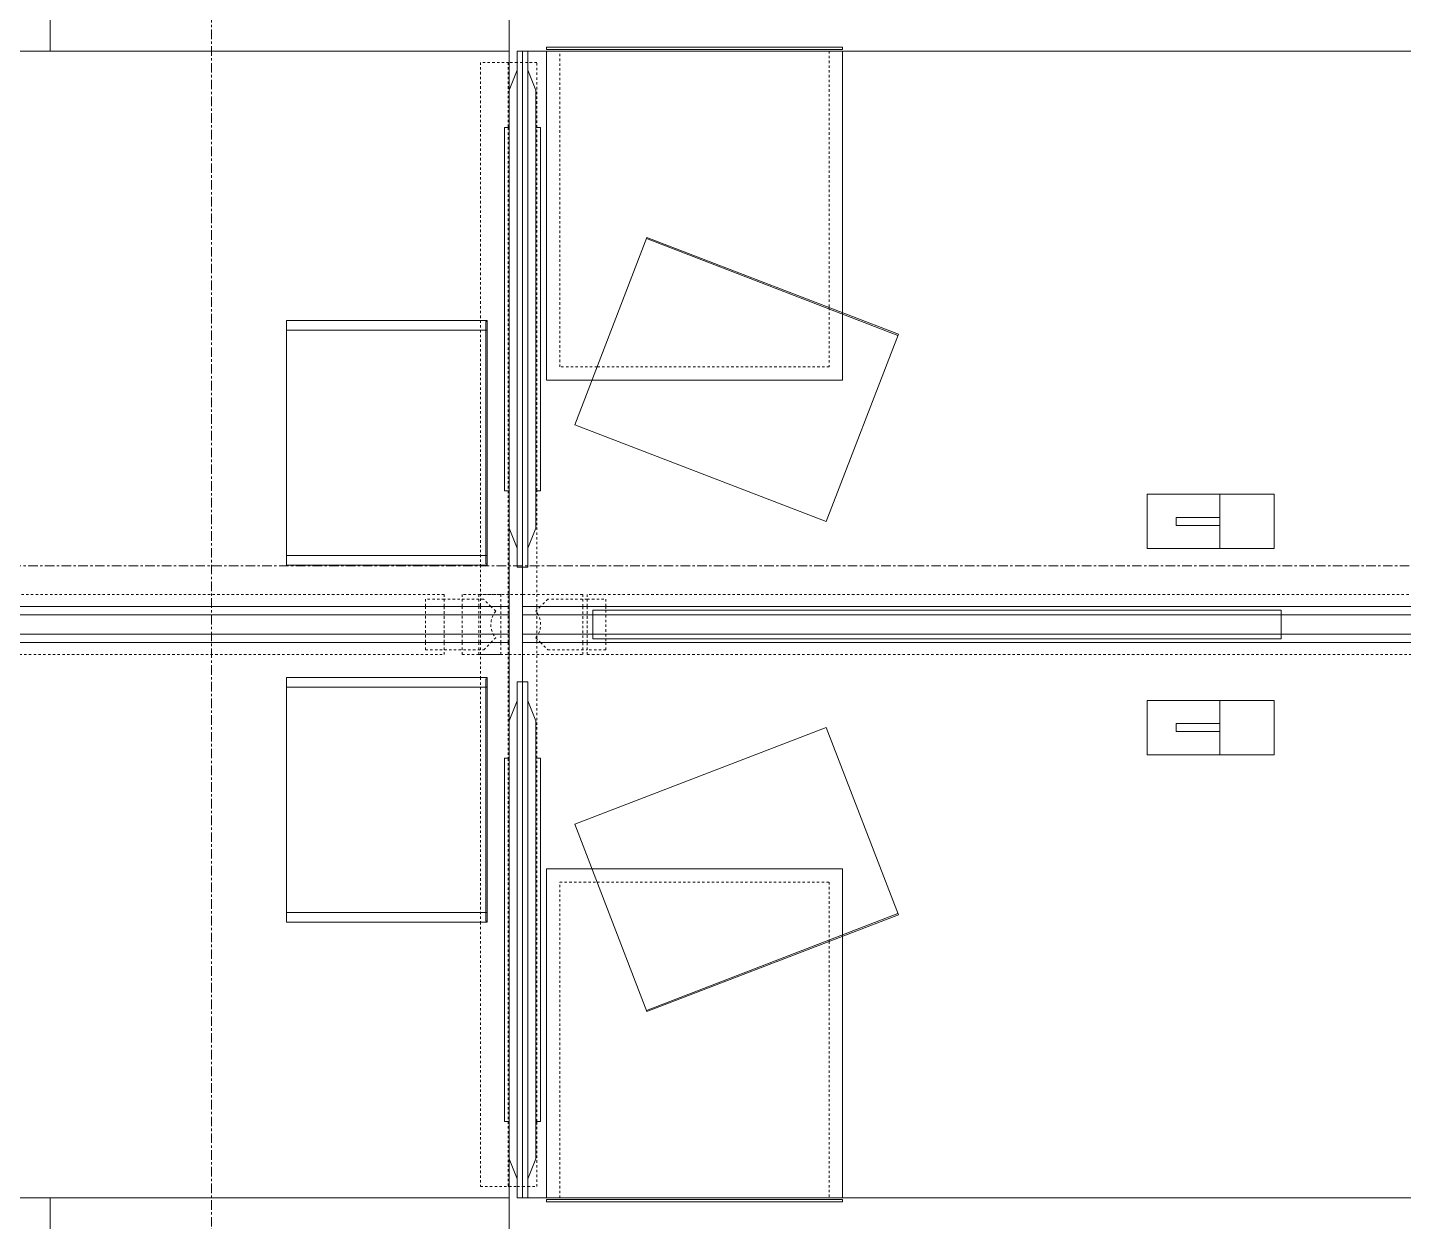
# Model space of a CAD drawing. Header units: inches. Extents: x 29752 to 31446, y 4278 to 5722.
# Drawn here: x 31081.7 to 31153.7, y 5082.2 to 5144.6 of the extents above; entities that cross this region are included whole.
import ezdxf

# ---------------------------------------------------------------- set-up
doc = ezdxf.new("R2010")
doc.units = ezdxf.units.IN
doc.header["$MEASUREMENT"] = 0
doc.linetypes.add('Dash', pattern=[0.25, 0.125, -0.125])
doc.linetypes.add('Grid Line 1_2_', pattern=[0.875, 0.5, -0.125, 0.125, -0.125])
for name, color, linetype, lineweight in [('I-FURN', 30, 'Continuous', 9), ('I-FURN-HDLN', 30, 'Dash', 9), ('S-GRID', 1, 'Continuous', 9)]:
    doc.layers.add(name, color=color, linetype=linetype, lineweight=lineweight)

# ---------------------------------------------------------------- blocks, each defined once
blk = doc.blocks.new('Desk_Structures-Teknion-JNDBB_Structural_Beam_Double_Sided-R2015 - Double Sided-V78-FIRST FLOOR POWER _ SIGNAL')
at = {"layer": 'I-FURN-HDLN'}
for p, q in [((36, 29.408), (34.5, 29.408)), ((34.5, 29.408), (34.5, 15.906)), ((36, 27.952), (36, 29.408)), ((36, 25.999), (36, 27.952)), ((36, 7.001), (36, 25.999)), ((34.5, 15.906), (34.5, 3.11)), ((36, 5.048), (36, 7.001)), ((36, 0.945), (36, 5.048)), ((34.5, 3.11), (34.5, 0.945)), ((32.614, 1.575), (-32.614, 1.575)), ((32.614, 0.945), (32.614, 1.575)), ((35.575, 1.575), (34.425, 1.575)), ((34.425, 1.575), (34.425, 0.945)), ((35.575, 0.945), (35.575, 1.575)), ((31.63, 1.325), (31.63, 0.945)), ((32.614, 1.325), (31.63, 1.325)), ((31.63, 0.945), (31.63, -0.945)), ((34.675, 1.325), (32.614, 1.325)), ((32.614, 1.325), (32.614, 0.945)), ((32.614, 0.945), (32.614, -0.945)), ((32.614, -0.945), (32.614, 0.945)), ((34.425, 0.945), (34.425, -0.945)), ((34.5, 0.945), (34.5, -0.945)), ((35.055, 0.945), (34.675, 1.325)), ((35.304, 0.696), (35.055, 0.945)), ((35.575, -0.945), (35.575, 0.945)), ((36, -0.945), (36, 0.945)), ((35.055, -0.945), (35.304, -0.696)), ((31.63, -0.945), (31.63, -1.325)), ((31.63, -1.325), (32.614, -1.325)), ((32.614, -0.945), (32.614, -1.325)), ((32.614, -1.575), (32.614, -0.945)), ((32.614, -1.325), (34.675, -1.325)), ((34.425, -0.945), (34.425, -1.575)), ((34.5, -0.945), (34.5, -2.777)), ((34.675, -1.325), (35.055, -0.945)), ((35.575, -1.575), (35.575, -0.945)), ((36, -5.048), (36, -0.945)), ((-32.614, -1.575), (32.614, -1.575)), ((34.425, -1.575), (35.575, -1.575)), ((34.5, -2.777), (34.5, -15.572)), ((36, -7.001), (36, -5.048)), ((36, -25.999), (36, -7.001)), ((34.5, -15.572), (34.5, -29.408)), ((36, -27.952), (36, -25.999)), ((36, -29.408), (36, -27.952)), ((34.5, -29.408), (36, -29.408))]:
    blk.add_line(p, q, dxfattribs=at)
blk.add_arc((36.127, 0), 1.078, 139.7931, 220.2069, dxfattribs=at)
blk = doc.blocks.new('Worksurface-Mounted-Teknion-JNWSSN-Single_Sided_Rectangular-R2015 - 24_ Depth-6171617-FIRST FLOOR POWER _ SIGNAL')
at = {"layer": 'I-FURN'}
for p, q in [((21, 47.782), (-21, 47.782)), ((-21, 47.782), (-21, 23.782)), ((21, 23.782), (21, 47.782)), ((-21, 23.782), (21, 23.782))]:
    blk.add_line(p, q, dxfattribs=at)
at = {"layer": 'I-FURN-HDLN'}
for p, q in [((-19.5, 24.374), (-19.5, 47.782)), ((-18.795, 46.282), (-18.795, 47.782)), ((-16.039, 46.282), (-18.795, 46.282)), ((-16.039, 25.369), (-16.039, 46.282)), ((-21, 25.369), (-16.039, 25.369)), ((-21, 24.374), (-19.5, 24.374))]:
    blk.add_line(p, q, dxfattribs=at)
blk = doc.blocks.new('Worksurface-Mounted-Teknion-JNWSSN-Single_Sided_Rectangular-R2015 - 24_ Depth-6171618-FIRST FLOOR POWER _ SIGNAL')
at = {"layer": 'I-FURN'}
for p, q in [((-21, -23.782), (21, -23.782)), ((-21, -47.782), (-21, -23.782)), ((21, -23.782), (21, -47.782)), ((21, -47.782), (-21, -47.782))]:
    blk.add_line(p, q, dxfattribs=at)
at = {"layer": 'I-FURN-HDLN'}
for p, q in [((-21, -24.374), (-19.5, -24.374)), ((-19.5, -24.374), (-19.5, -47.782)), ((-21, -25.369), (-16.039, -25.369)), ((-16.039, -25.369), (-16.039, -46.282)), ((-16.039, -46.282), (-18.795, -46.282)), ((-18.795, -46.282), (-18.795, -47.782))]:
    blk.add_line(p, q, dxfattribs=at)
blk = doc.blocks.new('Desk-Teknion-JNWDSN-Double_Sided_Rectangular-R2015 - 60_ Depth-6281706-FIRST FLOOR POWER _ SIGNAL')
at = {"layer": 'I-FURN'}
for p, q in [((36, 30), (-35.724, 30)), ((36, 27.952), (36, 30)), ((36, 25.999), (36, 27.952)), ((36, 7.001), (36, 25.999)), ((36, 5.048), (36, 7.001)), ((36, 0.945), (36, 5.048)), ((36, -0.945), (36, 0.945)), ((36, -5.048), (36, -0.945)), ((36, -7.001), (36, -5.048)), ((36, -25.999), (36, -7.001)), ((36, -27.952), (36, -25.999)), ((36, -30), (36, -27.952)), ((-35.725, -30), (36, -30))]:
    blk.add_line(p, q, dxfattribs=at)
blk = doc.blocks.new('Screen-Desk_Mounted-Teknion-JNSASW-Solid_Add-On-R2015 - Standard Width-6308291-FIRST FLOOR POWER _ SIGNAL')
at = {"layer": 'I-FURN'}
for p, q in [((-36, 0.945), (36, 0.945)), ((-36, -0.945), (-36, 0.945)), ((-3.685, -0.75), (-3.685, 0.75)), ((-3.685, 0.75), (32.315, 0.75)), ((32.315, 0.75), (32.315, -0.75)), ((36, 0.945), (36, -0.945)), ((-36, 0.508), (36, 0.508)), ((-36, -0.508), (36, -0.508)), ((36, -0.945), (-36, -0.945)), ((32.315, -0.75), (-3.685, -0.75))]:
    blk.add_line(p, q, dxfattribs=at)
blk = doc.blocks.new('Accessories-Teknion-JNAMT-Tray_Module-R2015 - Letter-V56-FIRST FLOOR POWER _ SIGNAL')
at = {"layer": 'I-FURN'}
for p, q in [((6.398, 5.25), (-6.398, 5.25)), ((-6.398, 5.25), (-6.398, -5.25)), ((-6.339, 5.25), (-6.339, 5.191)), ((-6.339, 5.191), (6.339, 5.191)), ((-5.898, -5.25), (-5.898, 5.25)), ((5.898, 5.25), (5.898, -5.25)), ((6.339, 5.25), (6.339, 5.191)), ((6.398, -5.25), (6.398, 5.25)), ((-6.398, -5.25), (6.398, -5.25))]:
    blk.add_line(p, q, dxfattribs=at)
blk = doc.blocks.new('Accessories-Teknion-JNAMT-Tray_Module-R2015 - Letter-V57-FIRST FLOOR POWER _ SIGNAL')
at = {"layer": 'I-FURN'}
for p, q in [((6.398, 5.25), (-6.398, 5.25)), ((-6.398, 5.25), (-6.398, -5.25)), ((-6.339, 5.25), (-6.339, 5.191)), ((-6.339, 5.191), (6.339, 5.191)), ((-5.898, -5.25), (-5.898, 5.25)), ((5.898, 5.25), (5.898, -5.25)), ((6.339, 5.25), (6.339, 5.191)), ((6.398, -5.25), (6.398, 5.25)), ((-6.398, -5.25), (6.398, -5.25))]:
    blk.add_line(p, q, dxfattribs=at)
blk = doc.blocks.new('Accessories-Teknion-JNAMT-Tray_Module-R2015 - Letter-V58-FIRST FLOOR POWER _ SIGNAL')
at = {"layer": 'I-FURN'}
for p, q in [((6.398, 5.25), (-6.398, 5.25)), ((-6.398, 5.25), (-6.398, -5.25)), ((-6.339, 5.25), (-6.339, 5.191)), ((-6.339, 5.191), (6.339, 5.191)), ((-5.898, -5.25), (-5.898, 5.25)), ((5.898, 5.25), (5.898, -5.25)), ((6.339, 5.25), (6.339, 5.191)), ((6.398, -5.25), (6.398, 5.25)), ((-6.398, -5.25), (6.398, -5.25))]:
    blk.add_line(p, q, dxfattribs=at)
blk = doc.blocks.new('Desk_Structures-Teknion-JNDBB_Structural_Beam_Double_Sided-R2015 - Double Sided-V81-FIRST FLOOR POWER _ SIGNAL')
at = {"layer": 'I-FURN-HDLN'}
for p, q in [((-36.703, 29.408), (-36.75, 29.408)), ((-36.75, 29.408), (-36.75, 25.999)), ((-36.276, 29.408), (-36.703, 29.408)), ((-36, 29.408), (-36.276, 29.408)), ((-35.724, 29.408), (-36, 29.408)), ((-35.25, 29.408), (-35.724, 29.408)), ((-35.25, 25.999), (-35.25, 29.408)), ((-36.75, 25.999), (-36.75, 7.001)), ((-35.25, 7.001), (-35.25, 25.999)), ((-36.75, 7.001), (-36.75, 0.945)), ((-35.25, 0.945), (-35.25, 7.001)), ((-36.703, 1.575), (-39.15, 1.575)), ((-39.15, 1.575), (-39.15, 0.945)), ((-36, 1.575), (-36.703, 1.575)), ((-32.85, 1.575), (-36, 1.575)), ((-32.85, 0.945), (-32.85, 1.575)), ((32.614, 1.575), (-32.614, 1.575)), ((-32.614, 1.575), (-32.614, 0.945)), ((-39.15, 0.945), (-39.15, -0.945)), ((-36.75, 0.945), (-36.75, -0.945)), ((-35.055, 0.945), (-35.304, 0.696)), ((-35.25, -0.945), (-35.25, 0.945)), ((-34.675, 1.325), (-35.055, 0.945)), ((-32.614, 1.325), (-34.675, 1.325)), ((-32.85, -0.945), (-32.85, 0.945)), ((-32.614, 1.325), (-31.63, 1.325)), ((-32.614, 0.945), (-32.614, 1.325)), ((-32.614, -0.945), (-32.614, 0.945)), ((-32.614, 0.945), (-32.614, -0.945)), ((-31.63, 1.325), (-31.63, 0.945)), ((-31.63, 0.945), (-31.63, 0.75)), ((-31.63, 0.75), (-31.63, -0.75)), ((-35.304, -0.696), (-35.055, -0.945)), ((-39.15, -0.945), (-39.15, -1.575)), ((-36.75, -0.945), (-36.75, -7.001)), ((-35.25, -7.001), (-35.25, -0.945)), ((-35.055, -0.945), (-34.675, -1.325)), ((-34.675, -1.325), (-32.614, -1.325)), ((-32.85, -1.575), (-32.85, -0.945)), ((-32.614, -1.325), (-32.614, -0.945)), ((-32.614, -0.945), (-32.614, -1.575)), ((-31.63, -1.325), (-32.614, -1.325)), ((-31.63, -0.75), (-31.63, -0.945)), ((-31.63, -0.945), (-31.63, -1.325)), ((-39.15, -1.575), (-36.703, -1.575)), ((-36.703, -1.575), (-36, -1.575)), ((-36, -1.575), (-32.85, -1.575)), ((-32.614, -1.575), (32.614, -1.575)), ((-36.75, -7.001), (-36.75, -25.999)), ((-35.25, -25.999), (-35.25, -7.001)), ((-36.75, -25.999), (-36.75, -29.408)), ((-35.25, -29.408), (-35.25, -25.999)), ((-36.75, -29.408), (-36.703, -29.408)), ((-36.703, -29.408), (-36.276, -29.408)), ((-36.276, -29.408), (-36, -29.408)), ((-36, -29.408), (-35.725, -29.408)), ((-35.725, -29.408), (-35.25, -29.408))]:
    blk.add_line(p, q, dxfattribs=at)
blk.add_arc((-36.127, 0), 1.078, 319.7931, 40.2069, dxfattribs=at)
blk = doc.blocks.new('Desk-Teknion-JNWDSN-Double_Sided_Rectangular-R2015 - 60_ Depth-V82-FIRST FLOOR POWER _ SIGNAL')
at = {"layer": 'I-FURN'}
for p, q in [((-36, 30), (-36, 3)), ((-35.724, 30), (-36, 30)), ((36, 30), (-35.724, 30)), ((-3.327, 6.816), (0.479, 6.816)), ((-3.327, 3.972), (-3.327, 6.816)), ((3.327, 6.816), (0.479, 6.816)), ((0.479, 6.816), (0.479, 3.972)), ((3.327, 3.972), (3.327, 6.816)), ((-1.8, 5.606), (-1.8, 5.181)), ((0.479, 5.606), (-1.8, 5.606)), ((-1.8, 5.181), (0.479, 5.181)), ((0.479, 3.972), (-3.327, 3.972)), ((0.479, 3.972), (3.327, 3.972)), ((-36, 3), (-36, 0.945)), ((-36, 0.945), (-36, -0.945)), ((-36, -0.945), (-36, -3)), ((-36, -3), (-36, -30)), ((-3.327, -6.816), (-3.327, -3.972)), ((-3.327, -3.972), (0.479, -3.972)), ((0.479, -3.972), (3.327, -3.972)), ((0.479, -6.816), (0.479, -3.972)), ((3.327, -3.972), (3.327, -6.816)), ((-1.8, -5.181), (-1.8, -5.606)), ((0.479, -5.181), (-1.8, -5.181)), ((-1.8, -5.606), (0.479, -5.606)), ((0.479, -6.816), (-3.327, -6.816)), ((3.327, -6.816), (0.479, -6.816)), ((-36, -30), (-35.725, -30)), ((-35.725, -30), (36, -30))]:
    blk.add_line(p, q, dxfattribs=at)
blk = doc.blocks.new('Storage-Freestanding-Teknion-JNFMP-Mobile_Pedestal_with_Seat-R2015 - Metal-6308289-FIRST FLOOR POWER _ SIGNAL')
at = {"layer": 'I-FURN'}
for p, q in [((5.365, 8.55), (-7.75, 8.55)), ((-7.75, 8.55), (-7.75, 5.024)), ((7.75, 8.55), (5.365, 8.55)), ((7.75, -8.67), (7.75, 8.55)), ((-7.75, 5.024), (-7.75, -8.67)), ((-7.75, -8.67), (7.75, -8.67)), ((7.75, -8.749), (-7.75, -8.749)), ((-7.75, -8.749), (-7.75, -8.867)), ((-7.75, -8.867), (7.75, -8.867)), ((7.75, -8.867), (7.75, -8.749))]:
    blk.add_line(p, q, dxfattribs=at)
at = {"layer": 'I-FURN-HDLN'}
for p, q in [((-7.049, 4.755), (-7.049, 7.849)), ((-7.049, 7.849), (5.095, 7.849)), ((5.095, 7.849), (7.049, 7.849)), ((7.049, 7.849), (7.049, -8.67)), ((-7.049, -8.67), (-7.049, 4.755))]:
    blk.add_line(p, q, dxfattribs=at)
blk = doc.blocks.new('Accessories-Teknion-JNAMD-Drawer_Module-R2015 - Letter Size-6171628-FIRST FLOOR POWER _ SIGNAL')
at = {"layer": 'I-FURN'}
for p, q in [((-7.049, -5.22), (-7.049, 5.28)), ((-7.049, 5.28), (7.049, 5.28)), ((-7.049, 5.22), (7.049, 5.22)), ((7.049, 5.28), (7.049, -5.22)), ((7.049, -5.22), (-7.049, -5.22))]:
    blk.add_line(p, q, dxfattribs=at)
blk = doc.blocks.new('Accessories-Teknion-JNAMD-Drawer_Module-R2015 - Letter Size-6171627-FIRST FLOOR POWER _ SIGNAL')
at = {"layer": 'I-FURN'}
for p, q in [((7.049, 5.22), (-7.049, 5.22)), ((-7.049, 5.22), (-7.049, -5.28)), ((7.049, -5.28), (7.049, 5.22)), ((-7.049, -5.22), (7.049, -5.22)), ((-7.049, -5.28), (7.049, -5.28))]:
    blk.add_line(p, q, dxfattribs=at)
blk = doc.blocks.new('Storage-Freestanding-Teknion-JNFMP-Mobile_Pedestal_with_Seat-R2015 - Metal-V64-FIRST FLOOR POWER _ SIGNAL')
at = {"layer": 'I-FURN'}
for p, q in [((-5.365, 8.55), (-7.75, 8.55)), ((-7.75, 8.55), (-7.75, -8.67)), ((7.75, 8.55), (-5.365, 8.55)), ((7.75, 5.024), (7.75, 8.55)), ((7.75, -8.67), (7.75, 5.024)), ((-7.75, -8.67), (7.75, -8.67)), ((7.75, -8.749), (-7.75, -8.749)), ((-7.75, -8.749), (-7.75, -8.867)), ((-7.75, -8.867), (7.75, -8.867)), ((7.75, -8.867), (7.75, -8.749))]:
    blk.add_line(p, q, dxfattribs=at)
at = {"layer": 'I-FURN-HDLN'}
for p, q in [((-7.049, -8.67), (-7.049, 7.849)), ((-7.049, 7.849), (-5.095, 7.849)), ((-5.095, 7.849), (7.049, 7.849)), ((7.049, 7.849), (7.049, 4.755)), ((7.049, 4.755), (7.049, -8.67))]:
    blk.add_line(p, q, dxfattribs=at)
blk = doc.blocks.new('Screen-Desk_Mounted-Teknion-JNSAEW-Felt_Elevated-R2015 - Standard Width-V72-FIRST FLOOR POWER _ SIGNAL')
at = {"layer": 'I-FURN'}
for p, q in [((9.499, 0.945), (-9.499, 0.945)), ((-9.499, 0.945), (-9.499, 0.703)), ((9.499, 0.703), (9.499, 0.945)), ((13.5, 0.276), (-13.5, 0.276)), ((-13.5, 0.276), (-13.5, -0.276)), ((-11.452, 0.703), (-12.5, 0.276)), ((-12.5, 0.276), (12.5, 0.276)), ((11.452, 0.703), (-11.452, 0.703)), ((-9.499, 0.703), (9.499, 0.703)), ((12.5, 0.276), (11.452, 0.703)), ((13.5, -0.276), (13.5, 0.276)), ((-13.5, -0.276), (13.5, -0.276)), ((12.5, -0.276), (-12.5, -0.276)), ((-12.5, -0.276), (-11.452, -0.703)), ((-11.452, -0.703), (11.452, -0.703)), ((9.499, -0.703), (-9.499, -0.703)), ((-9.499, -0.703), (-9.499, -0.945)), ((9.499, -0.945), (9.499, -0.703)), ((11.452, -0.703), (12.5, -0.276)), ((-9.499, -0.945), (9.499, -0.945))]:
    blk.add_line(p, q, dxfattribs=at)
blk = doc.blocks.new('Screen-Desk_Mounted-Teknion-JNSAEW-Felt_Elevated-R2015 - Standard Width-V65-FIRST FLOOR POWER _ SIGNAL')
at = {"layer": 'I-FURN'}
for p, q in [((-9.499, 0.945), (9.499, 0.945)), ((-9.499, 0.703), (-9.499, 0.945)), ((9.499, 0.945), (9.499, 0.703)), ((-13.5, -0.276), (-13.5, 0.276)), ((-13.5, 0.276), (13.5, 0.276)), ((-12.5, 0.276), (-11.452, 0.703)), ((12.5, 0.276), (-12.5, 0.276)), ((-11.452, 0.703), (11.452, 0.703)), ((9.499, 0.703), (-9.499, 0.703)), ((11.452, 0.703), (12.5, 0.276)), ((13.5, 0.276), (13.5, -0.276)), ((13.5, -0.276), (-13.5, -0.276)), ((-12.5, -0.276), (12.5, -0.276)), ((-11.452, -0.703), (-12.5, -0.276)), ((11.452, -0.703), (-11.452, -0.703)), ((-9.499, -0.703), (9.499, -0.703)), ((-9.499, -0.945), (-9.499, -0.703)), ((9.499, -0.703), (9.499, -0.945)), ((12.5, -0.276), (11.452, -0.703)), ((9.499, -0.945), (-9.499, -0.945))]:
    blk.add_line(p, q, dxfattribs=at)

msp = doc.modelspace()

# ---------------------------------------------------------------- linework, layer by layer
at = {"layer": 'S-GRID', "linetype": 'Grid Line 1_2_'}
for p, q in [((31091.362, 4277.766), (31091.362, 5698.128)), ((31446.272, 5116.452), (29775.662, 5116.452))]:
    msp.add_line(p, q, dxfattribs=at)

# ---------------------------------------------------------------- block references
at = {"layer": 'I-FURN'}
for name, p, rotation in [('Worksurface-Mounted-Teknion-JNWSSN-Single_Sided_Rectangular-R2015 - 24_ Depth-6171617-FIRST FLOOR POWER _ SIGNAL', (31059.145, 5164.391), 269.9999999999997), ('Screen-Desk_Mounted-Teknion-JNSAEW-Felt_Elevated-R2015 - Standard Width-V72-FIRST FLOOR POWER _ SIGNAL', (31107.63, 5129.891), 269.9999999999997), ('Storage-Freestanding-Teknion-JNFMP-Mobile_Pedestal_with_Seat-R2015 - Metal-6308289-FIRST FLOOR POWER _ SIGNAL', (31116.63, 5134.721), 180), ('Accessories-Teknion-JNAMD-Drawer_Module-R2015 - Letter Size-6171628-FIRST FLOOR POWER _ SIGNAL', (31118.821, 5126.179), 338.9467704166743), ('Accessories-Teknion-JNAMT-Tray_Module-R2015 - Letter-V58-FIRST FLOOR POWER _ SIGNAL', (31100.531, 5122.899), 269.9999999999999), ('Accessories-Teknion-JNAMT-Tray_Module-R2015 - Letter-V57-FIRST FLOOR POWER _ SIGNAL', (31100.531, 5122.899), 269.9999999999999), ('Screen-Desk_Mounted-Teknion-JNSASW-Solid_Add-On-R2015 - Standard Width-6308291-FIRST FLOOR POWER _ SIGNAL', (31070.927, 5113.391), 180), ('Screen-Desk_Mounted-Teknion-JNSASW-Solid_Add-On-R2015 - Standard Width-6308291-FIRST FLOOR POWER _ SIGNAL', (31143.63, 5113.391), 180), ('Accessories-Teknion-JNAMT-Tray_Module-R2015 - Letter-V56-FIRST FLOOR POWER _ SIGNAL', (31100.531, 5104.217), 269.9999999999999), ('Accessories-Teknion-JNAMT-Tray_Module-R2015 - Letter-V57-FIRST FLOOR POWER _ SIGNAL', (31100.531, 5104.217), 269.9999999999999), ('Screen-Desk_Mounted-Teknion-JNSAEW-Felt_Elevated-R2015 - Standard Width-V65-FIRST FLOOR POWER _ SIGNAL', (31107.63, 5096.891), 89.9999999999997), ('Accessories-Teknion-JNAMD-Drawer_Module-R2015 - Letter Size-6171627-FIRST FLOOR POWER _ SIGNAL', (31118.821, 5100.603), 21.05322958333144), ('Worksurface-Mounted-Teknion-JNWSSN-Single_Sided_Rectangular-R2015 - 24_ Depth-6171618-FIRST FLOOR POWER _ SIGNAL', (31059.145, 5062.391), 89.9999999999997)]:
    msp.add_blockref(name, p, dxfattribs=dict(at, rotation=rotation))
for name, p in [('Desk-Teknion-JNWDSN-Double_Sided_Rectangular-R2015 - 60_ Depth-6281706-FIRST FLOOR POWER _ SIGNAL', (31070.927, 5113.391)), ('Desk-Teknion-JNWDSN-Double_Sided_Rectangular-R2015 - 60_ Depth-V82-FIRST FLOOR POWER _ SIGNAL', (31143.63, 5113.391)), ('Desk_Structures-Teknion-JNDBB_Structural_Beam_Double_Sided-R2015 - Double Sided-V78-FIRST FLOOR POWER _ SIGNAL', (31070.927, 5113.391)), ('Desk_Structures-Teknion-JNDBB_Structural_Beam_Double_Sided-R2015 - Double Sided-V81-FIRST FLOOR POWER _ SIGNAL', (31143.63, 5113.391)), ('Storage-Freestanding-Teknion-JNFMP-Mobile_Pedestal_with_Seat-R2015 - Metal-V64-FIRST FLOOR POWER _ SIGNAL', (31116.63, 5092.061))]:
    msp.add_blockref(name, p, dxfattribs=at)

doc.saveas('drawing.dxf')
